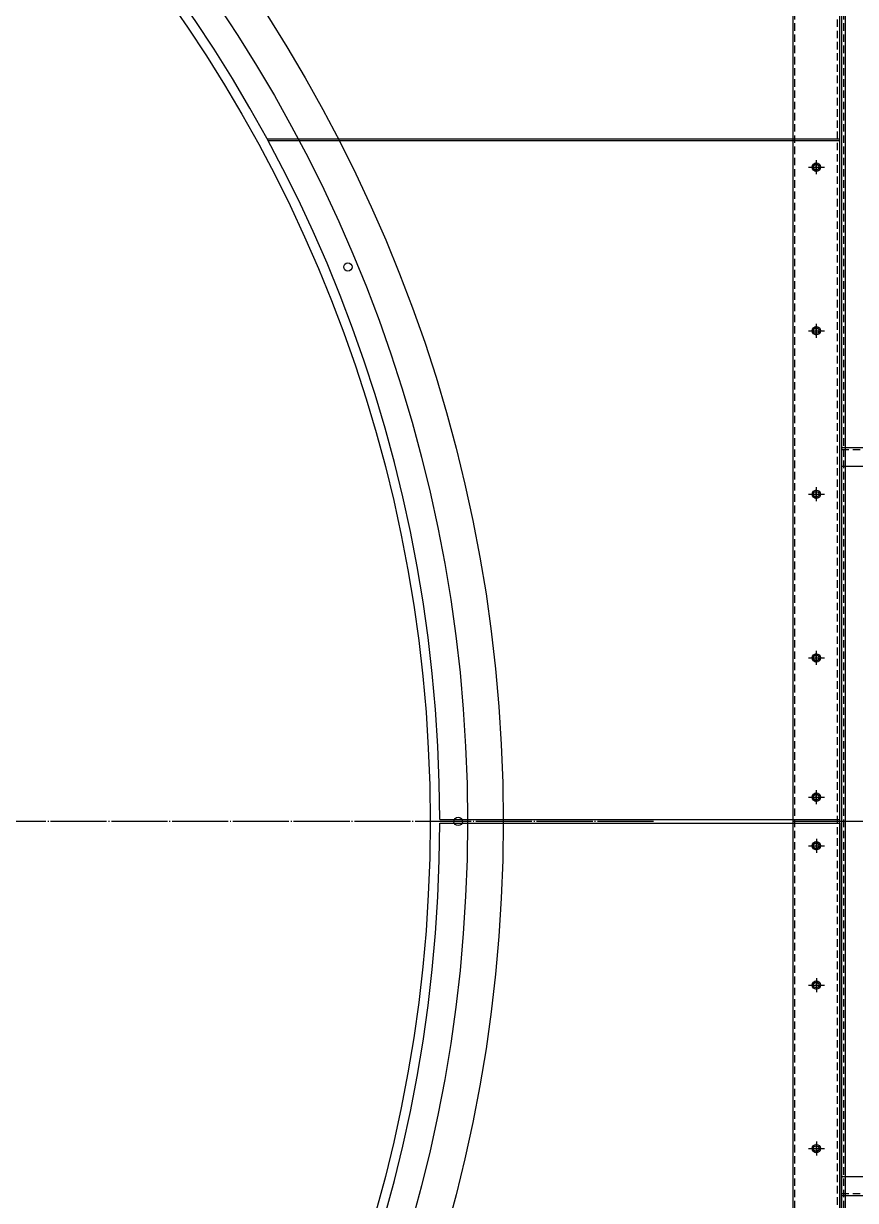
# Model space of a CAD drawing. Header units: millimetres. Extents: x 2322 to 24181, y 2355 to 17812.
# Drawn here: x 10084 to 10974, y 13626 to 14885 of the extents above; entities that cross this region are included whole.
import ezdxf

# ---------------------------------------------------------------- set-up
doc = ezdxf.new("R2010")
doc.units = ezdxf.units.MM
doc.linetypes.add('CENTER', pattern=[65, 60, -2, 1, -2])
doc.linetypes.add('HIDDEN', pattern=[3, 2, -1])
doc.layers.add('CENTER', color=1, linetype='CENTER')
doc.layers.add('숨은선', color=5, linetype='HIDDEN')

msp = doc.modelspace()

# ---------------------------------------------------------------- linework, layer by layer
for p, q in [((10957, 14761.1), (10957, 15981.1)), ((10906.8, 15929.1), (10906.8, 12133.1)), ((10956.8, 15929.1), (10956.8, 12133.1)), ((10958.9, 15929.1), (10958.9, 12133.1)), ((10962.7, 15929.1), (10962.7, 12133.1)), ((10957, 14761.1), (10344.1, 14761.1)), ((10957, 14759.1), (10345.2, 14759.1)), ((10957, 14033.1), (10957, 14759.1)), ((10958.9, 14431.1), (12448.9, 14431.1)), ((10958.9, 14431.1), (10958.9, 13631.1)), ((10958.9, 14411.1), (12448.9, 14411.1)), ((10529, 14033.1), (10957, 14033.1)), ((10529, 14029.1), (10957, 14029.1)), ((10957, 14029.1), (10957, 13303.1)), ((10958.9, 13651.1), (12448.9, 13651.1)), ((10958.9, 13631.1), (12448.9, 13631.1))]:
    msp.add_line(p, q)
at = {"color": 1}
for p, q in [((10961.3, 14031.1), (10952.3, 14031.1)), ((10961.9, 14031.1), (10955.9, 14031.1))]:
    msp.add_line(p, q, dxfattribs=at)
at = {"color": 5}
msp.add_circle((8998.8, 14031.1), 1598.2, dxfattribs=at)
for centre, radius in [((8998.8, 14031.1), 1560), ((8998.8, 14031.1), 1520), ((10932, 14731.1), 4.5), ((10931.8, 14731.1), 3), ((10931.8, 14731.1), 3), ((10931.8, 14731.1), 3), ((10931.8, 14731.1), 3), ((10430.8, 14624.3), 4.5), ((10932, 14556.1), 4.5), ((10931.8, 14556.1), 3), ((10931.8, 14556.1), 3), ((10931.8, 14556.1), 3), ((10931.8, 14556.1), 3), ((10932, 14381.1), 4.5), ((10931.8, 14381.1), 3), ((10931.8, 14381.1), 3), ((10931.8, 14381.1), 3), ((10931.8, 14381.1), 3), ((10932, 14206.1), 4.5), ((10931.8, 14206.1), 3), ((10931.8, 14206.1), 3), ((10931.8, 14206.1), 3), ((10931.8, 14206.1), 3), ((10932, 14057.1), 4.5), ((10931.8, 14057.1), 3), ((10931.8, 14057.1), 3), ((10931.8, 14057.1), 3), ((10931.8, 14057.1), 3), ((10548.8, 14031.1), 4.5), ((10932, 14005.1), 4.5), ((10931.8, 14005.1), 3), ((10931.8, 14005.1), 3), ((10931.8, 14005.1), 3), ((10931.8, 14005.1), 3), ((10932, 13856.1), 4.5), ((10931.8, 13856.1), 3), ((10931.8, 13856.1), 3), ((10931.8, 13856.1), 3), ((10931.8, 13856.1), 3), ((10932, 13681.1), 4.5), ((10931.8, 13681.1), 3), ((10931.8, 13681.1), 3), ((10931.8, 13681.1), 3), ((10931.8, 13681.1), 3)]:
    msp.add_circle(centre, radius)
for centre, start, end in [((8999, 14032.1), 0.0374, 179.9626), ((8999, 14030.1), 180.0374, 359.9626)]:
    msp.add_arc(centre, 1530, start, end)
at = {"layer": 'CENTER'}
for p, q in [((10931.8, 14726.1), (10931.8, 14736.1)), ((10931.8, 14726.1), (10931.8, 14736.1)), ((10931.8, 14726.1), (10931.8, 14736.1)), ((10931.8, 14726.1), (10931.8, 14736.1)), ((10932, 14723.6), (10932, 14738.6)), ((10923.6, 14731.1), (10940.6, 14731.1)), ((10926.2, 14731.1), (10937.5, 14731.1)), ((10923.6, 14556.1), (10940.6, 14556.1)), ((10926.2, 14556.1), (10937.5, 14556.1)), ((10931.8, 14551.1), (10931.8, 14561.1)), ((10931.8, 14551.1), (10931.8, 14561.1)), ((10931.8, 14551.1), (10931.8, 14561.1)), ((10931.8, 14551.1), (10931.8, 14561.1)), ((10932, 14548.6), (10932, 14563.6)), ((10923.6, 14381.1), (10940.6, 14381.1)), ((10926.2, 14381.1), (10937.5, 14381.1)), ((10931.8, 14376.1), (10931.8, 14386.1)), ((10931.8, 14376.1), (10931.8, 14386.1)), ((10931.8, 14376.1), (10931.8, 14386.1)), ((10931.8, 14376.1), (10931.8, 14386.1)), ((10932, 14373.6), (10932, 14388.6)), ((10923.6, 14206.1), (10940.6, 14206.1)), ((10926.2, 14206.1), (10937.5, 14206.1)), ((10931.8, 14201.1), (10931.8, 14211.1)), ((10931.8, 14201.1), (10931.8, 14211.1)), ((10931.8, 14201.1), (10931.8, 14211.1)), ((10931.8, 14201.1), (10931.8, 14211.1)), ((10932, 14198.6), (10932, 14213.6)), ((10932, 14049.6), (10932, 14064.6)), ((10923.6, 14057.1), (10940.6, 14057.1)), ((10926.2, 14057.1), (10937.5, 14057.1)), ((10931.8, 14052.1), (10931.8, 14062.1)), ((10931.8, 14052.1), (10931.8, 14062.1)), ((10931.8, 14052.1), (10931.8, 14062.1)), ((10931.8, 14052.1), (10931.8, 14062.1)), ((10757.7, 14031.1), (7240, 14031.1)), ((12516.5, 14031.1), (10906.8, 14031.1)), ((10923.6, 14005.1), (10940.6, 14005.1)), ((10926.2, 14005.1), (10937.5, 14005.1)), ((10931.8, 14010.1), (10931.8, 14000.1)), ((10931.8, 14010.1), (10931.8, 14000.1)), ((10931.8, 14010.1), (10931.8, 14000.1)), ((10931.8, 14010.1), (10931.8, 14000.1)), ((10932, 14012.6), (10932, 13997.6)), ((10932, 13863.6), (10932, 13848.6)), ((10923.6, 13856.1), (10940.6, 13856.1)), ((10926.2, 13856.1), (10937.5, 13856.1)), ((10931.8, 13861.1), (10931.8, 13851.1)), ((10931.8, 13861.1), (10931.8, 13851.1)), ((10931.8, 13861.1), (10931.8, 13851.1)), ((10931.8, 13861.1), (10931.8, 13851.1)), ((10932, 13688.6), (10932, 13673.6)), ((10923.6, 13681.1), (10940.6, 13681.1)), ((10926.2, 13681.1), (10937.5, 13681.1)), ((10931.8, 13686.1), (10931.8, 13676.1)), ((10931.8, 13686.1), (10931.8, 13676.1)), ((10931.8, 13686.1), (10931.8, 13676.1)), ((10931.8, 13686.1), (10931.8, 13676.1))]:
    msp.add_line(p, q, dxfattribs=at)
at = {"layer": '숨은선', "ltscale": 4}
for p, q in [((10908.8, 15929.1), (10908.8, 12133.1)), ((10954.8, 12133.1), (10954.8, 15929.1)), ((10960.9, 15929.1), (10960.9, 12133.1)), ((10958.9, 14429.1), (12448.9, 14429.1)), ((10958.9, 13633.1), (12448.9, 13633.1))]:
    msp.add_line(p, q, dxfattribs=at)

doc.saveas('drawing.dxf')
